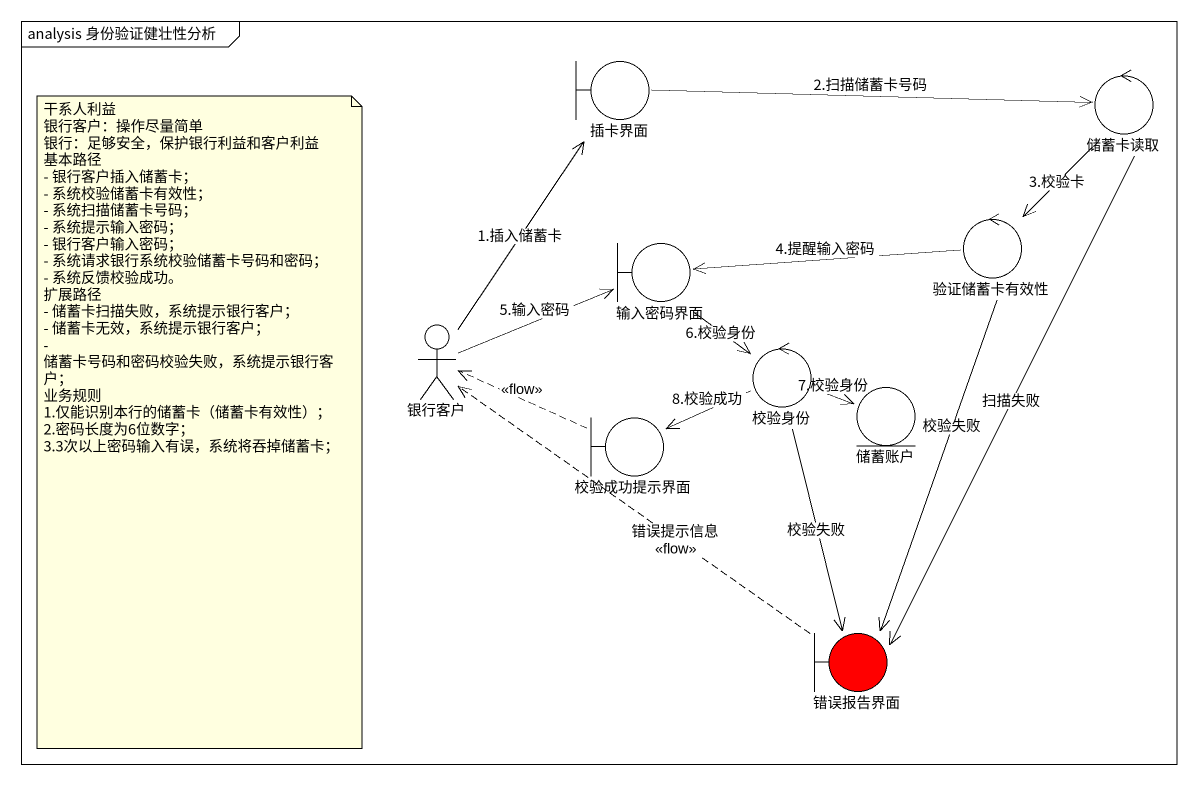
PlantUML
@startuml
mainframe analysis 身份验证健壮性分析
boundary 插卡界面
control 储蓄卡读取
boundary 输入密码界面
control 验证储蓄卡有效性
actor 银行客户
control 校验身份
boundary 校验成功提示界面
entity 储蓄账户
boundary 错误报告界面 #FF0000
插卡界面 -right-> 储蓄卡读取 : 2.扫描储蓄卡号码
储蓄卡读取 --> 验证储蓄卡有效性 : 3.校验卡
储蓄卡读取 --> 错误报告界面 : 扫描失败
输入密码界面 --> 校验身份 : 6.校验身份
验证储蓄卡有效性 -left-> 输入密码界面 : 4.提醒输入密码
验证储蓄卡有效性 --> 错误报告界面 : 校验失败
银行客户 -up-> 插卡界面 : 1.插入储蓄卡
银行客户 -right-> 输入密码界面 : 5.输入密码
校验身份 -left-> 校验成功提示界面 : 8.校验成功
校验身份 -right-> 储蓄账户 : 7.校验身份
校验身份 --> 错误报告界面 : 校验失败
校验成功提示界面 .left.> 银行客户 : <<flow>>
错误报告界面 .up.> 银行客户 : 错误提示信息\n<<flow>>
note as N1
  干系人利益
  银行客户：操作尽量简单
  银行：足够安全，保护银行利益和客户利益
  基本路径
  - 银行客户插入储蓄卡；
  - 系统校验储蓄卡有效性；
  - 系统扫描储蓄卡号码；
  - 系统提示输入密码；
  - 银行客户输入密码；
  - 系统请求银行系统校验储蓄卡号码和密码；
  - 系统反馈校验成功。
  扩展路径
  - 储蓄卡扫描失败，系统提示银行客户；
  - 储蓄卡无效，系统提示银行客户；
  - 储蓄卡号码和密码校验失败，系统提示银行客户；
  业务规则
  1.仅能识别本行的储蓄卡（储蓄卡有效性）；
  2.密码长度为6位数字；
  3.3次以上密码输入有误，系统将吞掉储蓄卡；
end note
@enduml
